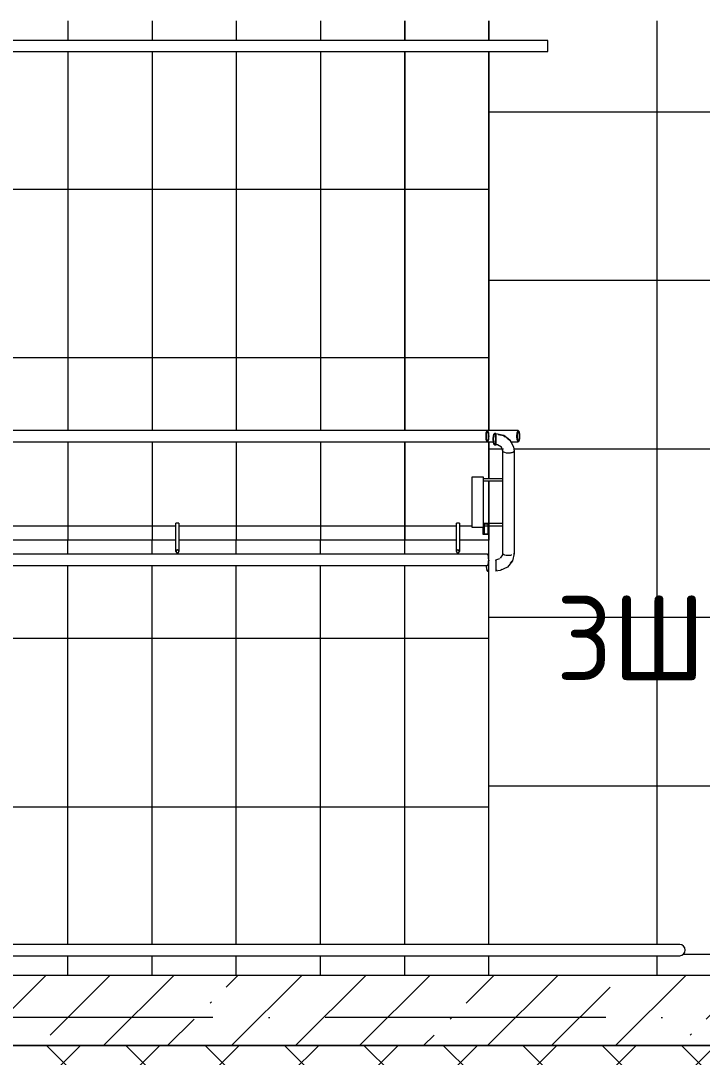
# Model space of a CAD drawing. Header units: millimetres. Extents: x -6467 to 106027, y -7090 to 195095.
# Drawn here: x 85832 to 88261, y -1961 to 1731 of the extents above; entities that cross this region are included whole.
import ezdxf

# ---------------------------------------------------------------- set-up
doc = ezdxf.new("R2010")
doc.units = ezdxf.units.MM
doc.linetypes.add('50_200_ШТРИХ_1Т_ш5_п1_п1_', pattern=[1400, 1000, -200, 0, -200])
for name, color, linetype, lineweight in [('A-WALL', 7, 'Continuous', 5), ('A-WALL-FNSH-1', 7, 'Continuous', 5), ('A-WALL-IDEN', 7, 'Continuous', 9), ('Ограждение', 7, 'Continuous', 9), ('Ограждение-1', 7, 'Continuous', 20)]:
    doc.layers.add(name, color=color, linetype=linetype, lineweight=lineweight)
for name, color, linetype, lineweight, true_color in [('S-STRS-1', 7, 'Continuous', 9, 0xaaaaaa), ('S-STRS-2', 7, 'Continuous', 5, 0xbfbfbf), ('Оси-3', 7, '50_200_ШТРИХ_1Т_ш5_п1_п1_', 9, 0xaaaaaa)]:
    doc.layers.add(name, color=color, linetype=linetype, lineweight=lineweight, true_color=true_color)
doc.styles.add('GOST Common', font='', dxfattribs={"height": 300})
doc.styles.get('GOST Common').set_extended_font_data('GOST Common')
pattern_1 = [(0, (87500, -1668.96), (0, 600), []), (90, (87500, -1668.96), (-600, 4e-14), [])]
pattern_2 = [(180, (83600, 1731.04), (7e-14, -600), []), (270, (83600, 1731.04), (600, 4e-14), [])]

# ---------------------------------------------------------------- blocks, each defined once
blk = doc.blocks.new('О_Элемент поручня_Маршевый_Труба_ГОСТ 8732-78 - О_Элемент поручня_Маршевый_Труба_ГОСТ 8732-78-V117-АИ_План этажа Радиаторы_2')
at = {"layer": 'Ограждение'}
for p, q in [((-13.2, 0), (-3902.6, 0)), ((-3902.6, -40), (-13.2, -40))]:
    blk.add_line(p, q, dxfattribs=at)
at = {"layer": 'Ограждение', "flags": 128}
for points in [[(-3907.3, -20), (-3907.2, -15.5), (-3906.9, -11.3), (-3906.3, -7.5), (-3905.6, -4.4), (-3904.7, -2), (-3903.7, -0.5), (-3902.6, 0)], [(-3902.6, -40), (-3903.7, -39.5), (-3904.7, -38), (-3905.6, -35.6), (-3906.3, -32.5), (-3906.9, -28.7), (-3907.2, -24.5), (-3907.3, -20)], [(-3901.1, -2.7), (-3902.1, -1.6), (-3903.1, -1.6), (-3904.2, -2.7), (-3905.1, -4.8), (-3905.9, -7.7), (-3906.5, -11.4), (-3906.9, -15.6), (-3907, -20)], [(-3907, -20), (-3906.9, -24.4), (-3906.5, -28.6), (-3905.9, -32.3), (-3905.1, -35.2), (-3904.2, -37.3), (-3903.1, -38.4), (-3902.1, -38.4), (-3901.1, -37.3)], [(-3902.6, 0), (-3901.6, -0.5), (-3900.6, -2), (-3899.7, -4.4), (-3898.9, -7.5), (-3898.4, -11.3), (-3898, -15.5), (-3897.9, -20)], [(-3897.9, -20), (-3898, -24.5), (-3898.4, -28.7), (-3898.9, -32.5), (-3899.7, -35.6), (-3900.6, -38), (-3901.6, -39.5), (-3902.6, -40)], [(-3898.2, -20), (-3898.4, -15.6), (-3898.7, -11.4), (-3899.3, -7.7), (-3900.1, -4.8)], [(-3900.1, -35.2), (-3899.3, -32.3), (-3898.7, -28.6), (-3898.4, -24.4), (-3898.2, -20)], [(-8.4, -20), (-8.6, -15.5), (-8.9, -11.3), (-9.5, -7.5), (-10.2, -4.4), (-11.1, -2), (-12.1, -0.5), (-13.2, 0)], [(-13.2, -40), (-12.1, -39.5), (-11.1, -38), (-10.2, -35.6), (-9.5, -32.5), (-8.9, -28.7), (-8.6, -24.5), (-8.4, -20)]]:
    blk.add_lwpolyline(points, dxfattribs=at)
blk = doc.blocks.new('О_Элемент поручня_Пристенный_Двухуровневый_Труба_ГОСТ 87321 - О_Элемент поручня_Пристенный_Двухуровневый_Труба_ГОСТ 8732-78 2-20512541-АИ_План этажа Радиаторы_2')
at = {"layer": 'Ограждение'}
for p, q in [((280, 40), (-4640, 40)), ((-4640, 0), (280, 0))]:
    blk.add_line(p, q, dxfattribs=at)
for centre, start, end in [((-4640, 20), 90, 270), ((280, 20), 270, 90)]:
    blk.add_arc(centre, 20, start, end, dxfattribs=at)
blk = doc.blocks.new('О_Элемент ограждения_Обод_Труба_ГОСТ 8645-68 - О_Элемент ограждения_Обод_Труба_ГОСТ 8645-68-V158-АИ_План этажа Радиаторы_2')
at = {"layer": 'Ограждение-1'}
for p, q in [((-20, 20), (0, 20)), ((-20, -20), (-20, 5)), ((-17, 17), (-17, -17)), ((-3, 17), (-17, 17)), ((-3, -17), (-3, 17)), ((0, 20), (0, -20)), ((0, -20), (-20, -20)), ((-17, -17), (-3, -17))]:
    blk.add_line(p, q, dxfattribs=at)
blk = doc.blocks.new('О_Кронштейн_Форма Г_Круг_ГОСТ 2590-2006 - О_Кронштейн_Форма Г_Круг_ГОСТ 2590-2006-18996168-АИ_План этажа Радиаторы_2')
at = {"layer": 'Ограждение'}
for p, q in [((7755, 57221), (7755, 57296)), ((7765, 57296), (7765, 57221)), ((7755, 57221), (7760, 57221)), ((7760, 57221), (7765, 57221))]:
    blk.add_line(p, q, dxfattribs=at)
at = {"layer": 'Ограждение', "flags": 128}
for points in [[(7755, 57296), (7755, 57312.4), (7755, 57320.8), (7755, 57321)], [(7765, 57321), (7765, 57314.9), (7765, 57299.6), (7765, 57296)]]:
    blk.add_lwpolyline(points, dxfattribs=at)
at = {"layer": 'Ограждение'}
for start, end in [(90, 270), (270, 90)]:
    blk.add_arc((7760, 57321), 5, start, end, dxfattribs=at)
blk = doc.blocks.new('О_Кронштейн_Форма Г_Круг_ГОСТ 2590-2006 - О_Кронштейн_Форма Г_Круг_ГОСТ 2590-2006-V98-АИ_План этажа Радиаторы_2')
at = {"layer": 'Ограждение'}
for p, q in [((7755, 57221), (7755, 57296)), ((7765, 57296), (7765, 57221)), ((7755, 57221), (7755.2, 57221)), ((7764.8, 57221), (7765, 57221))]:
    blk.add_line(p, q, dxfattribs=at)
at = {"layer": 'Ограждение', "flags": 128}
for points in [[(7755, 57296), (7755, 57312.4), (7755, 57320.8), (7755, 57321)], [(7765, 57321), (7765, 57314.9), (7765, 57299.6), (7765, 57296)]]:
    blk.add_lwpolyline(points, dxfattribs=at)
at = {"layer": 'Ограждение'}
for start, end in [(135, 225), (300, 315), (345, 30)]:
    blk.add_arc((7760, 57321), 5, start, end, dxfattribs=at)
blk = doc.blocks.new('О_Кронштейн_Форма Г_Круг_ГОСТ 25901 - О_Кронштейн_Форма Г_Круг_ГОСТ 2590-2006 2-25607096-АИ_План этажа Радиаторы_2')
at = {"layer": 'Ограждение'}
for p, q in [((11530, 57211), (11595, 57211)), ((11595, 57201), (11530, 57201)), ((11595, 57211), (11600, 57211)), ((11598.5, 57201), (11595, 57201))]:
    blk.add_line(p, q, dxfattribs=at)
blk = doc.blocks.new('О_Кронштейн_Форма Г_Круг_ГОСТ 25901 - О_Кронштейн_Форма Г_Круг_ГОСТ 2590-2006 2-V160-АИ_План этажа Радиаторы_2')
at = {"layer": 'Ограждение'}
for p, q in [((87497, -68.9), (87483, -68.9)), ((87500, -58.9), (87545, -58.9)), ((87545, -68.9), (87500, -68.9)), ((87545, -58.9), (87550.2, -58.9)), ((87548.5, -68.9), (87545, -68.9))]:
    blk.add_line(p, q, dxfattribs=at)
blk = doc.blocks.new('О_Элемент ограждения_Обод_Труба_ГОСТ 1 - О_Элемент ограждения_Обод_Труба_ГОСТ 8645-68 2-V123-АИ_План этажа Радиаторы_2')
at = {"layer": 'Ограждение'}
for p, q in [((-180, 20), (0, 20)), ((-180, -20), (-180, 20)), ((0, 20), (0, -20)), ((0, -20), (-180, -20))]:
    blk.add_line(p, q, dxfattribs=at)
blk = doc.blocks.new('О_Элемент поручня_Маршевый_Труба_ГОСТ 1 - О_Элемент поручня_Маршевый_Труба_ГОСТ 8732-78 2-26200873-АИ_План этажа Радиаторы_2')
at = {"layer": 'Ограждение'}
for p, q in [((-371.3, 40), (-6.4, 40)), ((-6.4, 0), (-371.3, 0))]:
    blk.add_line(p, q, dxfattribs=at)
for centre, start_param, end_param in [((-371.3, 20), 0, 0.261799), ((-371.3, 20), 5.834386, 6.283185), ((-6.4, 20), 5.834386, 6.283185), ((-371.3, 20), 2.917193, 3.141593), ((-371.3, 20), 3.141593, 4.712389), ((-371.3, 20), 4.712389, 5.385587), ((-6.4, 20), 3.141593, 4.712389), ((-6.4, 20), 5.239328, 5.385587), ((-6.4, 20), 4.975125, 5.161188), ((-6.4, 20), 4.712389, 4.936788)]:
    blk.add_ellipse(centre, major_axis=(0, 20), ratio=0.322266, start_param=start_param, end_param=end_param, dxfattribs=at)
blk = doc.blocks.new('О_Элемент поручня_Загиб_Труба_ГОСТ 1 - О_Элемент поручня_Загиб_Труба_ГОСТ 8732-78 2-V161-АИ_План этажа Радиаторы_2')
at = {"layer": 'Ограждение'}
for p, q in [((87525, -189), (87539.3, -184.3)), ((87525, -189), (87525, -191)), ((87525, -190.1), (87525, -215.4)), ((87525, -191.5), (87525, -190.5)), ((87525, -215.4), (87525, -229)), ((87581.3, -194), (87575.8, -200.6)), ((87529.3, -227), (87525, -227.5)), ((87525, -227.5), (87525, -227.1)), ((87546.4, -222.7), (87543.3, -224.1))]:
    blk.add_line(p, q, dxfattribs=at)
at = {"layer": 'Ограждение', "flags": 128}
for points in [[(87590, -166.4), (87583.8, -193.2), (87566.3, -214.7), (87540.9, -227.1), (87525, -229)], [(87541.2, -183.4), (87549.5, -171), (87550, -166.4)]]:
    blk.add_lwpolyline(points, dxfattribs=at)
at = {"layer": 'Ограждение'}
blk.add_ellipse((87570, -166.4), major_axis=(-20, 0), ratio=0.322266, start_param=0, end_param=1.570796, dxfattribs=at)
blk = doc.blocks.new('О_Элемент поручня_Загиб_Труба_ГОСТ 1 - О_Элемент поручня_Загиб_Труба_ГОСТ 8732-78 2-V108-АИ_План этажа Радиаторы_2')
at = {"layer": 'Ограждение'}
for p, q in [((11575, 57371), (11575, 57370)), ((11575, 57370), (11575, 57344.6)), ((11575, 57344.6), (11575, 57339.9)), ((11575, 57339.9), (11575, 57336)), ((11575, 57336), (11575, 57331.1)), ((11575, 57333.6), (11575, 57335.7)), ((11575, 57332.6), (11575, 57332.6))]:
    blk.add_line(p, q, dxfattribs=at)
at = {"layer": 'Ограждение', "flags": 128}
for points in [[(11575, 57371.1), (11602.9, 57365), (11625.3, 57348.2), (11638, 57323.7), (11640, 57308.5)], [(11583, 57367.8), (11602.5, 57363.5), (11607.8, 57359.5)], [(11615.2, 57353.8), (11624.5, 57346.7), (11626.6, 57342.6)], [(11600, 57308.5), (11594.5, 57322.6), (11580.3, 57330.6), (11575, 57331.1)]]:
    blk.add_lwpolyline(points, dxfattribs=at)
at = {"layer": 'Ограждение'}
for start_param, end_param in [(2.879793, 3.141593), (3.141593, 4.712389), (5.295991, 5.449522), (5.546052, 5.759587), (0, 0.261799)]:
    blk.add_ellipse((11620, 57308.5), major_axis=(20, 0), ratio=0.322266, start_param=start_param, end_param=end_param, dxfattribs=at)
blk = doc.blocks.new('О_Элемент поручня_Площадочный_Одноуровневый_ГОСТ 1 - О_Элемент поручня_Площадочный_Одноуровневый_ГОСТ 8732-78 2-26200875-АИ_План этажа Радиаторы_2')
at = {"layer": 'Ограждение'}
for p, q in [((4.7, 40), (0, 40)), ((0, 40), (0, 39.3)), ((0, 36), (0, 37.9)), ((0, 36), (0, 37.9)), ((0, 13.2), (0, 10)), ((0, 0.7), (0, 0)), ((0, 0), (4.7, 0))]:
    blk.add_line(p, q, dxfattribs=at)
at = {"layer": 'Ограждение', "flags": 128}
for points in [[(0, 20), (0.1, 24.5), (0.5, 28.7), (1, 32.5), (1.8, 35.6), (2.7, 38), (3.7, 39.5), (4.7, 40)], [(9.1, 20), (9, 24.4), (8.6, 28.6), (8, 32.3), (7.2, 35.2), (6.3, 37.3), (5.2, 38.4), (4.2, 38.4), (3.2, 37.3), (2.2, 35.2), (1.5, 32.3), (0.9, 28.6), (0.5, 24.4), (0.4, 20)], [(4.7, 40), (5.8, 39.5), (6.8, 38), (7.7, 35.6), (8.4, 32.5), (9, 28.7), (9.3, 24.5), (9.4, 20)], [(4.7, 0), (3.7, 0.5), (2.7, 2), (1.8, 4.4), (1, 7.5), (0.5, 11.3), (0.1, 15.5), (0, 20)], [(0.4, 20), (0.5, 15.6), (0.9, 11.4), (1.5, 7.7), (2.2, 4.8), (3.2, 2.7), (4.2, 1.6), (5.2, 1.6), (6.3, 2.7), (7.2, 4.8), (8, 7.7), (8.6, 11.4), (9, 15.6), (9.1, 20)], [(9.4, 20), (9.3, 15.5), (9, 11.3), (8.4, 7.5), (7.7, 4.4), (6.8, 2), (5.8, 0.5), (4.7, 0)]]:
    blk.add_lwpolyline(points, dxfattribs=at)
blk = doc.blocks.new('О_Элемент поручня_Площадочный_Одноуровневый_ГОСТ 1 - О_Элемент поручня_Площадочный_Одноуровневый_ГОСТ 8732-78 2-V162-АИ_План этажа Радиаторы_2')
at = {"layer": 'Ограждение'}
for p, q in [((9.4, 37.3), (9.4, 40)), ((9.4, 20), (9.4, 40)), ((9.4, 38.5), (9.4, 36)), ((4.7, 0), (9.4, 0)), ((9.4, 5.9), (9.4, 20)), ((9.4, 0), (9.4, 4.9)), ((9.4, 2.1), (9.4, 1.5)), ((9.4, 0), (9.4, 2))]:
    blk.add_line(p, q, dxfattribs=at)
at = {"layer": 'Ограждение', "flags": 128}
for points in [[(0, 20), (0.1, 15.5), (0.5, 11.3), (1, 7.5), (1.8, 4.4), (2.7, 2), (3.7, 0.5), (4.7, 0)], [(6.3, 2.7), (5.2, 1.6), (4.2, 1.6), (3.2, 2.7)], [(4.7, 0), (5.8, 0.5), (6.8, 2)]]:
    blk.add_lwpolyline(points, dxfattribs=at)
blk = doc.blocks.new('О_Элемент поручня_выступ_Загиб слева_Труба_ГОСТ 8732-78 - О_Элемент поручня_выступ_Загиб слева_Труба_ГОСТ 8732-78-26129879-АИ_План этажа Радиаторы_2')
at = {"layer": 'Ограждение'}
for p, q in [((-295, 0), (-300, 0)), ((-4277.7, 0), (-4304.7, 0)), ((-4194.7, 0), (-4216.6, 0)), ((-4304.7, -40), (-4194.7, -40)), ((-300, -40), (-297.5, -40))]:
    blk.add_line(p, q, dxfattribs=at)
at = {"layer": 'Ограждение', "flags": 128}
for points in [[(-4309.4, -20), (-4309.3, -15.5), (-4309, -11.3), (-4308.4, -7.5), (-4307.7, -4.4), (-4306.8, -2), (-4305.8, -0.5), (-4304.7, 0)], [(-4304.7, -40), (-4305.8, -39.5), (-4306.8, -38), (-4307.7, -35.6), (-4308.4, -32.5), (-4309, -28.7), (-4309.3, -24.5), (-4309.4, -20)], [(-4303.2, -2.7), (-4304.2, -1.6), (-4305.2, -1.6), (-4306.3, -2.7), (-4307.2, -4.8), (-4308, -7.7), (-4308.6, -11.4), (-4309, -15.6), (-4309.1, -20)], [(-4309.1, -20), (-4309, -24.4), (-4308.6, -28.6), (-4308, -32.3), (-4307.2, -35.2), (-4306.3, -37.3), (-4305.2, -38.4), (-4304.2, -38.4), (-4303.2, -37.3)], [(-4304.7, 0), (-4303.7, -0.5), (-4302.7, -2), (-4301.8, -4.4), (-4301, -7.5), (-4300.5, -11.3), (-4300.1, -15.5), (-4300, -20)], [(-4300, -20), (-4300.1, -24.5), (-4300.5, -28.7), (-4301, -32.5), (-4301.8, -35.6), (-4302.7, -38), (-4303.7, -39.5), (-4304.7, -40)], [(-4300.4, -20), (-4300.5, -15.6), (-4300.9, -11.4), (-4301.5, -7.7), (-4302.2, -4.8)], [(-4302.2, -35.2), (-4301.5, -32.3), (-4300.9, -28.6), (-4300.5, -24.4), (-4300.4, -20)]]:
    blk.add_lwpolyline(points, dxfattribs=at)
blk = doc.blocks.new('О_Элемент поручня_Пристенный_Труба_ГОСТ 8732-78 - О_Элемент поручня_Пристенный_Труба_ГОСТ 8732-78-26131810-АИ_План этажа Радиаторы_2')
at = {"layer": 'Ограждение'}
for p, q in [((235, 40), (-3970, 40)), ((-3970, 40), (-3970, 0)), ((235, 0), (235, 40)), ((-3970, 0), (235, 0))]:
    blk.add_line(p, q, dxfattribs=at)

msp = doc.modelspace()

# ---------------------------------------------------------------- hatches: boundary and pattern name
at = {"layer": 'A-WALL'}
h = msp.add_hatch(dxfattribs=at)
h.set_pattern_fill('FP_1', color=256, style=0, pattern_type=2)
h.set_pattern_definition([(45, (0, 0), (-228.0985, 228.0985), []), (45, (228.1, 0), (-228.0985, 228.0985), [403.225, -80.645, 6.706, -73.939])])
h.paths.add_polyline_path([(87539.3, -1919), (89000, -1919), (89000, -1669), (82585, -1669), (82585, -1919), (85878.3, -1919)])
h.paths.add_polyline_path([(81615, -1919), (81615, -1669), (81405, -1669), (81405, -1919)])
h = msp.add_hatch(dxfattribs=at)
h.set_pattern_fill('FP_125', color=256, style=0, pattern_type=2)
h.set_pattern_definition([(45, (0, 0), (-141.42136, 141.42136), []), (135, (0, 0), (-141.42136, -141.42136), [])])
h.paths.add_polyline_path([(99166.3, -2019), (101250, -2019), (101250, -1919), (92065.3, -1919), (92065.3, -2019), (95844.3, -2019)])
h.paths.add_polyline_path([(90365.3, -2019), (90365.3, -1919), (82525, -1919), (82525, -2019), (90030.8, -2019)])
h.paths.add_polyline_path([(81400, -2019), (81675, -2019), (81675, -1919), (80400, -1919), (80400, -2019), (81310.6, -2019)])
h.paths.add_polyline_path([(70900, -2019), (72700, -2019), (72700, -1919), (70900, -1919)])
h.paths.add_polyline_path([(69200, -2019), (69200, -1919), (67900, -1919), (67900, -2019), (68853.1, -2019)])
h.paths.add_polyline_path([(66200, -2019), (66200, -1919), (64900, -1919), (64900, -2019), (65946.4, -2019)])
h.paths.add_polyline_path([(63039.6, -2019), (63200, -2019), (63200, -1919), (61900, -1919), (61900, -2019), (62624.4, -2019)])
h.paths.add_polyline_path([(57200, -2019), (57200, -1919), (55900, -1919), (55900, -2019), (56810.9, -2019)])
h.paths.add_polyline_path([(58900, -2019), (60200, -2019), (60200, -1919), (58900, -1919)])
h.paths.add_polyline_path([(52900, -2019), (54200, -2019), (54200, -1919), (52900, -1919)])
h.paths.add_polyline_path([(50997.4, -2019), (51200, -2019), (51200, -1919), (49900, -1919), (49900, -2019), (50166.9, -2019)])
h.paths.add_polyline_path([(46900, -2019), (48200, -2019), (48200, -1919), (46900, -1919)])
h.paths.add_polyline_path([(45183.9, -2019), (45200, -2019), (45200, -1919), (43900, -1919), (43900, -2019), (44353.4, -2019)])
h.paths.add_polyline_path([(41861.9, -2019), (42200, -2019), (42200, -1919), (40900, -1919), (40900, -2019), (41031.4, -2019)])
h.paths.add_polyline_path([(38539.9, -2019), (39200, -2019), (39200, -1919), (37600, -1919), (37600, -2019), (37709.4, -2019)])
h.paths.add_polyline_path([(34600, -2019), (35900, -2019), (35900, -1919), (34600, -1919)])
h.paths.add_polyline_path([(31895.9, -2019), (32900, -2019), (32900, -1919), (31600, -1919), (31600, -2019)])
h.paths.add_polyline_path([(29900, -2019), (29900, -1919), (28790, -1919), (28790, -2019), (29819.7, -2019)])
h.paths.add_polyline_path([(25667.2, -2019), (26900, -2019), (26900, -1919), (25600, -1919), (25600, -2019)])
h.paths.add_polyline_path([(23900, -2019), (23900, -1919), (22600, -1919), (22600, -2019), (23590.9, -2019)])
h.paths.add_polyline_path([(20268.9, -2019), (20900, -2019), (20900, -1919), (19600, -1919), (19600, -2019), (19853.7, -2019)])
h.paths.add_polyline_path([(14870.7, -2019), (14960, -2019), (14960, -1919), (13660, -1919), (13660, -2019), (14455.5, -2019)])
h.paths.add_polyline_path([(16660, -2019), (17900, -2019), (17900, -1919), (16660, -1919)])
h.paths.add_polyline_path([(12785, -2019), (12785, -1919), (7325.3, -1919), (7325.3, -2019), (12379.2, -2019)])
h.paths.add_polyline_path([(2828.5, -2019), (6450.3, -2019), (6450.3, -1919), (-2550, -1919), (-2550, -2019), (-493.5, -2019)])
at = {"layer": 'S-STRS-2'}
h = msp.add_hatch(dxfattribs=at)
h.set_pattern_fill('FP_11', color=256, style=0, pattern_type=2)
h.set_pattern_definition(pattern_2)
h.paths.add_polyline_path([(85700, -119), (86000, -119), (86000, 231), (85738.1, 231), (85761.4, 181), (85700, 181), (85700, 40)])
h.paths.add_polyline_path([(85878.3, 271), (86000, 271), (86000, 1621), (85700, 1621), (85700, 312.7), (85719.4, 271), (85761.4, 271)])
h.paths.add_polyline_path([(85750, 1661), (86000, 1661), (86000, 1731), (85700, 1731), (85700, 1661)])
h = msp.add_hatch(dxfattribs=at)
h.set_pattern_fill('FP_11', color=256, style=0, pattern_type=2)
h.set_pattern_definition(pattern_2)
h.paths.add_polyline_path([(86293.6, -119), (86300, -119), (86300, 231), (86000, 231), (86000, -119)])
h.paths.add_polyline_path([(86293.6, 271), (86300, 271), (86300, 1621), (86000, 1621), (86000, 271)])
h.paths.add_polyline_path([(86300, 1661), (86300, 1731), (86000, 1731), (86000, 1661)])
h = msp.add_hatch(dxfattribs=at)
h.set_pattern_fill('FP_11', color=256, style=0, pattern_type=2)
h.set_pattern_definition(pattern_2)
h.paths.add_polyline_path([(86394.8, -119), (86600, -119), (86600, 231), (86300, 231), (86300, -119), (86385.2, -119), (86386.5, -59), (86394.8, -59)])
h.paths.add_polyline_path([(86300, 271), (86600, 271), (86600, 1621), (86300, 1621), (86300, 359.5)])
h.paths.add_polyline_path([(86300, 1661), (86600, 1661), (86600, 1731), (86300, 1731)])
h = msp.add_hatch(dxfattribs=at)
h.set_pattern_fill('FP_11', color=256, style=0, pattern_type=2)
h.set_pattern_definition(pattern_2)
h.paths.add_polyline_path([(86708.8, -119), (86900, -119), (86900, 231), (86600, 231), (86600, -119)])
h.paths.add_polyline_path([(86900, 271), (86900, 1621), (86600, 1621), (86600, 271), (86708.8, 271)])
h.paths.add_polyline_path([(86900, 1661), (86900, 1731), (86600, 1731), (86600, 1661)])
h = msp.add_hatch(dxfattribs=at)
h.set_pattern_fill('FP_11', color=256, style=0, pattern_type=2)
h.set_pattern_definition(pattern_2)
h.paths.add_polyline_path([(86900, -119), (87200, -119), (87200, 231), (86900, 231), (86900, 40)])
h.paths.add_polyline_path([(87124.1, 271), (87200, 271), (87200, 1621), (86900, 1621), (86900, 271)])
h.paths.add_polyline_path([(87200, 1661), (87200, 1731), (86900, 1731), (86900, 1661)])
h = msp.add_hatch(dxfattribs=at)
h.set_pattern_fill('FP_11', color=256, style=0, pattern_type=2)
h.set_pattern_definition(pattern_2)
h.paths.add_polyline_path([(87200, -119), (87385.2, -119), (87386.5, -59), (87394.8, -59), (87394.8, -119), (87500, -119), (87500, -99), (87480, -98.3), (87480, -73.9), (87440, -73.9), (87440, 106.1), (87480, 106.1), (87480, 100.9), (87500, 100.9), (87498.5, 231), (87200, 231), (87200, 40)])
h.paths.add_polyline_path([(87483, -96), (87497, -96), (87497, -68.8), (87483, -68.8), (87483, -82)])
h.paths.add_polyline_path([(87480, -59), (87500, -59), (87500, 91.2), (87480, 91.2), (87480, 40)])
h.paths.add_polyline_path([(87490.1, 271), (87500, 271), (87500, 1621), (87200, 1621), (87200, 271), (87331.7, 271)])
h.paths.add_polyline_path([(87200, 1661), (87500, 1661), (87500, 1731), (87200, 1731)])
h = msp.add_hatch(dxfattribs=at)
h.set_pattern_fill('FP_9', color=256, style=0, pattern_type=2)
h.set_pattern_definition([(180, (87500, 806.04), (7e-14, -600), []), (270, (87500, 806.04), (600, 4e-14), [])])
h.paths.add_polyline_path([(87561.9, -215.8), (87561.6, -217.8), (87561.6, -216.1)])
h.paths.add_polyline_path([(87539.3, -1669), (88720, -1669), (88720, -1419), (89000, -1419), (89000, 1731), (87500, 1731), (87500, 1661), (87710, 1661), (87710, 1621), (87500, 1621), (87500, 271), (87605.7, 268.9), (87608, 263.3), (87608.9, 246.3), (87605.6, 233), (87600.5, 231), (87578.5, 229.9), (87586, 214.1), (87589.3, 197.1), (87590, 192.1), (87587.7, -178.9), (87584, -189.1), (87575.4, -201.4), (87565.9, -213.1), (87549.3, -221.9), (87537, -227.1), (87525, -226.5), (87525, -200.3), (87500, -202.2), (87500, -1559), (88185.2, -1559.6), (88197.3, -1569), (88197.3, -1586.7), (88190, -1596.3), (88180, -1599), (87500, -1599), (87500, -1669)])
h.paths.add_polyline_path([(88980.2, -1669), (89000, -1669), (89000, -1479), (88780, -1479), (88780, -1669)])
h.paths.add_polyline_path([(87500, -200.3), (87525, -198.2), (87525, -192), (87525, -190.1), (87539.6, -184.9), (87544.4, -182.3), (87544.9, -186.2), (87549.5, -179.6), (87550, -166.4), (87552.1, 204.2), (87552.1, 206.5), (87547.9, 211.5), (87542.8, 216), (87534.3, 221), (87531.3, 224), (87526.5, 225.7), (87517.2, 228), (87516.4, 231), (87500, 228.9), (87500, 100.9), (87545, 99.6), (87545, 91.2), (87500, 91.2), (87500, -59.1), (87545, -60.4), (87545, -68.8), (87500, -68.8), (87500, -199.9)])
h.paths.add_polyline_path([(87537, 221), (87534.3, 223), (87536.3, 221.5)])
h = msp.add_hatch(dxfattribs=at)
h.set_pattern_fill('FP_10', color=256, style=0, pattern_type=2)
h.set_pattern_definition(pattern_1)
h.paths.add_polyline_path([(86000, -1669), (86000, -1599), (85700, -1599), (85700, -1669), (85878.3, -1669)])
h.paths.add_polyline_path([(85700, -1559), (86000, -1559), (86000, -209), (85700, -209), (85700, -312)])
h.paths.add_polyline_path([(86000, -169), (86000, -119), (85700, -119), (85700, -169), (85878.3, -169)])
h = msp.add_hatch(dxfattribs=at)
h.set_pattern_fill('FP_10', color=256, style=0, pattern_type=2)
h.set_pattern_definition(pattern_1)
h.paths.add_polyline_path([(86000, -1669), (86300, -1669), (86300, -1599), (86000, -1599)])
h.paths.add_polyline_path([(86300, -1559), (86300, -209), (86000, -209), (86000, -1559)])
h.paths.add_polyline_path([(86300, -169), (86300, -119), (86000, -119), (86000, -169), (86293.6, -169)])
h = msp.add_hatch(dxfattribs=at)
h.set_pattern_fill('FP_10', color=256, style=0, pattern_type=2)
h.set_pattern_definition(pattern_1)
h.paths.add_polyline_path([(86600, -1669), (86600, -1599), (86300, -1599), (86300, -1669)])
h.paths.add_polyline_path([(86600, -1559), (86600, -209), (86300, -209), (86300, -1559)])
h.paths.add_polyline_path([(86390, -169), (86600, -169), (86600, -119), (86394.8, -119), (86393.5, -134), (86385.2, -134), (86385.2, -119), (86300, -119), (86300, -169), (86389.8, -169)])
h.paths.add_polyline_path([(86390, -164), (86386.5, -160.8), (86386.5, -156.7), (86392.5, -154.6), (86392.1, -163.1), (86391.3, -163.4)])
h.paths.add_polyline_path([(86395, -149.2), (86385.7, -145.2), (86387.5, -143), (86394.3, -144.8), (86394.8, -148.3)])
h = msp.add_hatch(dxfattribs=at)
h.set_pattern_fill('FP_10', color=256, style=0, pattern_type=2)
h.set_pattern_definition(pattern_1)
h.paths.add_polyline_path([(86600, -1669), (86900, -1669), (86900, -1599), (86600, -1599)])
h.paths.add_polyline_path([(86600, -1559), (86900, -1559), (86900, -209), (86600, -209), (86600, -312)])
h.paths.add_polyline_path([(86900, -169), (86900, -119), (86600, -119), (86600, -169), (86708.8, -169)])
h = msp.add_hatch(dxfattribs=at)
h.set_pattern_fill('FP_10', color=256, style=0, pattern_type=2)
h.set_pattern_definition(pattern_1)
h.paths.add_polyline_path([(87200, -1669), (87200, -1599), (86900, -1599), (86900, -1669)])
h.paths.add_polyline_path([(86900, -1559), (87200, -1559), (87200, -209), (86900, -209), (86900, -312)])
h.paths.add_polyline_path([(87200, -169), (87200, -119), (86900, -119), (86900, -169), (87124.1, -169)])
h = msp.add_hatch(dxfattribs=at)
h.set_pattern_fill('FP_10', color=256, style=0, pattern_type=2)
h.set_pattern_definition(pattern_1)
h.paths.add_polyline_path([(87200, -1669), (87500, -1669), (87500, -1599), (87200, -1599)])
h.paths.add_polyline_path([(87500, -1559), (87500, -119), (87394.8, -119), (87393.5, -134), (87385.2, -134), (87385.2, -119), (87200, -119), (87200, -169), (87496.8, -170.9), (87499, -180.3), (87500, -219), (87500, -226.3), (87492, -223.1), (87490.5, -209), (87200, -209), (87200, -1559)])
h.paths.add_polyline_path([(87390, -164), (87387.5, -163.3), (87385.2, -157.7), (87392.5, -154.6), (87392.5, -162.9)])
h.paths.add_polyline_path([(87395, -149.2), (87385.2, -148.3), (87386, -143.1), (87394, -143.1)])

# ---------------------------------------------------------------- linework, layer by layer
at = {"layer": 'A-WALL'}
for p, q in [((89000, -1669), (82585, -1669)), ((82585, -1919), (89000, -1919))]:
    msp.add_line(p, q, dxfattribs=at)
at = {"layer": 'A-WALL-FNSH-1'}
msp.add_line((89000, -1919), (82525, -1919), dxfattribs=at)
at = {"layer": 'S-STRS-1'}
for p, q in [((86000, 1731), (86000, 1661)), ((86000, 1731), (86000, 1661)), ((86300, 1731), (86300, 1661)), ((86300, 1731), (86300, 1661)), ((86600, 1731), (86600, 1661)), ((86600, 1731), (86600, 1661)), ((86900, 1731), (86900, 1661)), ((86900, 1731), (86900, 1661)), ((87200, 1731), (87200, 1661)), ((87200, 1731), (87200, 1661)), ((87500, 1731), (87500, 1661)), ((87500, 1731), (87500, 1661)), ((86000, 1621), (86000, 270.5)), ((86000, 1621), (86000, 270.5)), ((86300, 1621), (86300, 270.5)), ((86300, 1621), (86300, 270.5)), ((86600, 1621), (86600, 270.5)), ((86600, 1621), (86600, 270.5)), ((86900, 1621), (86900, 270.5)), ((86900, 1621), (86900, 270.5)), ((87200, 1621), (87200, 270.5)), ((87200, 1621), (87200, 270.5)), ((87500, 1621), (87500, 271)), ((87500, 1621), (87500, 271)), ((86000, 231.5), (86000, -119)), ((86000, 231.5), (86000, -119)), ((86300, 231.6), (86300, -119)), ((86300, 231.6), (86300, -119)), ((86600, 231.6), (86600, -119)), ((86600, 231.6), (86600, -119)), ((86900, 231.6), (86900, -119)), ((86900, 231.6), (86900, -119)), ((87200, 231.6), (87200, -119)), ((87200, 231.6), (87200, -119)), ((87500, 231), (87500, 100.4)), ((87500, 231), (87500, 100.4)), ((87500, 92), (87500, -59)), ((87500, 92), (87500, -59)), ((87500, -99), (87500, -119)), ((87500, -99), (87500, -119)), ((86000, -119), (85700, -119)), ((86300, -119), (86000, -119)), ((86000, -169.5), (86000, -119)), ((86000, -169.5), (86000, -119)), ((86385.8, -119), (86300, -119)), ((86300, -169.5), (86300, -119)), ((86300, -169.5), (86300, -119)), ((86600, -119), (86394.3, -119)), ((86900, -119), (86600, -119)), ((86600, -169.5), (86600, -119)), ((86600, -169.5), (86600, -119)), ((87200, -119), (86900, -119)), ((86900, -169.5), (86900, -119)), ((86900, -169.5), (86900, -119)), ((87385.8, -119), (87200, -119)), ((87200, -169.5), (87200, -119)), ((87200, -169.5), (87200, -119)), ((87500, -119), (87394.3, -119)), ((87500, -193.4), (87500, -119)), ((87500, -193.4), (87500, -119)), ((86000, -1559), (86000, -208.5)), ((86000, -1559), (86000, -208.5)), ((86300, -1559), (86300, -208.5)), ((86300, -1559), (86300, -208.5)), ((86600, -1559), (86600, -208.5)), ((86600, -1559), (86600, -208.5)), ((86900, -1559), (86900, -208.5)), ((86900, -1559), (86900, -208.5)), ((87200, -1559), (87200, -208.5)), ((87200, -1559), (87200, -208.5)), ((87500, -1559), (87500, -226.3)), ((87500, -1559), (87500, -226.3)), ((86000, -1669), (86000, -1599)), ((86000, -1669), (86000, -1599)), ((86300, -1669), (86300, -1599)), ((86300, -1669), (86300, -1599)), ((86600, -1669), (86600, -1599)), ((86600, -1669), (86600, -1599)), ((86900, -1669), (86900, -1599)), ((86900, -1669), (86900, -1599)), ((87200, -1669), (87200, -1599)), ((87200, -1669), (87200, -1599)), ((87500, -1669), (87500, -1599)), ((87500, -1669), (87500, -1599))]:
    msp.add_line(p, q, dxfattribs=at)
at = {"layer": 'Оси-3'}
msp.add_line((104718, -1819), (-5267.3, -1819), dxfattribs=at)

# ---------------------------------------------------------------- block references
at = {"layer": 'Ограждение'}
for name, p, rotation in [('О_Элемент поручня_Пристенный_Труба_ГОСТ 8732-78 - О_Элемент поручня_Пристенный_Труба_ГОСТ 8732-78-26131810-АИ_План этажа Радиаторы_2', (83740, 1661), 180), ('О_Элемент поручня_выступ_Загиб слева_Труба_ГОСТ 8732-78 - О_Элемент поручня_выступ_Загиб слева_Труба_ГОСТ 8732-78-26129879-АИ_План этажа Радиаторы_2', (83300, 231), 180), ('О_Элемент поручня_Маршевый_Труба_ГОСТ 8732-78 - О_Элемент поручня_Маршевый_Труба_ГОСТ 8732-78-V117-АИ_План этажа Радиаторы_2', (83592.1, 231), 180), ('О_Элемент поручня_Площадочный_Одноуровневый_ГОСТ 1 - О_Элемент поручня_Площадочный_Одноуровневый_ГОСТ 8732-78 2-26200875-АИ_План этажа Радиаторы_2', (87525, 261.1), 180), ('О_Элемент поручня_Маршевый_Труба_ГОСТ 1 - О_Элемент поручня_Маршевый_Труба_ГОСТ 8732-78 2-26200873-АИ_План этажа Радиаторы_2', (87550, -172.8), 269.9999999999999), ('О_Элемент ограждения_Обод_Труба_ГОСТ 1 - О_Элемент ограждения_Обод_Труба_ГОСТ 8645-68 2-V123-АИ_План этажа Радиаторы_2', (87460, -73.9), 269.9999999999999), ('О_Кронштейн_Форма Г_Круг_ГОСТ 2590-2006 - О_Кронштейн_Форма Г_Круг_ГОСТ 2590-2006-18996168-АИ_План этажа Радиаторы_2', (94150, 57162.1), 180), ('О_Кронштейн_Форма Г_Круг_ГОСТ 2590-2006 - О_Кронштейн_Форма Г_Круг_ГОСТ 2590-2006-V98-АИ_План этажа Радиаторы_2', (94150, 57162.1), 180), ('О_Кронштейн_Форма Г_Круг_ГОСТ 2590-2006 - О_Кронштейн_Форма Г_Круг_ГОСТ 2590-2006-18996168-АИ_План этажа Радиаторы_2', (95150, 57162.1), 180)]:
    msp.add_blockref(name, p, dxfattribs=dict(at, rotation=rotation))
for name, p in [('О_Элемент поручня_Загиб_Труба_ГОСТ 1 - О_Элемент поручня_Загиб_Труба_ГОСТ 8732-78 2-V108-АИ_План этажа Радиаторы_2', (75950, -57110)), ('О_Кронштейн_Форма Г_Круг_ГОСТ 25901 - О_Кронштейн_Форма Г_Круг_ГОСТ 2590-2006 2-25607096-АИ_План этажа Радиаторы_2', (75950, -57110)), ('О_Элемент ограждения_Обод_Труба_ГОСТ 8645-68 - О_Элемент ограждения_Обод_Труба_ГОСТ 8645-68-V158-АИ_План этажа Радиаторы_2', (87500, -79)), ('О_Кронштейн_Форма Г_Круг_ГОСТ 25901 - О_Кронштейн_Форма Г_Круг_ГОСТ 2590-2006 2-V160-АИ_План этажа Радиаторы_2', (0, 0)), ('О_Элемент поручня_Маршевый_Труба_ГОСТ 8732-78 - О_Элемент поручня_Маршевый_Труба_ГОСТ 8732-78-V117-АИ_План этажа Радиаторы_2', (87507.9, -169)), ('О_Элемент поручня_Загиб_Труба_ГОСТ 1 - О_Элемент поручня_Загиб_Труба_ГОСТ 8732-78 2-V161-АИ_План этажа Радиаторы_2', (0, 0)), ('О_Элемент поручня_Площадочный_Одноуровневый_ГОСТ 1 - О_Элемент поручня_Площадочный_Одноуровневый_ГОСТ 8732-78 2-V162-АИ_План этажа Радиаторы_2', (87490.6, -229)), ('О_Элемент поручня_Пристенный_Двухуровневый_Труба_ГОСТ 87321 - О_Элемент поручня_Пристенный_Двухуровневый_Труба_ГОСТ 8732-78 2-20512541-АИ_План этажа Радиаторы_2', (87900, -1599))]:
    msp.add_blockref(name, p, dxfattribs=at)

# ---------------------------------------------------------------- texts
at = {"layer": 'A-WALL-IDEN', "insert": (88314.3, -317.7), "char_height": 300, "width": 1190, "attachment_point": 2, "line_spacing_factor": 1.022766, "style": 'GOST Common'}
msp.add_mtext('\\pxqc,t0.26667,0.53333,0.8,1.06667,1.33333,1.6,1.86667,2.13333,2.4,2.66667,2.93333,3.2,3.46667,3.73333,4,4.26667,4.53333,4.8,5.06667,5.33333,5.6,5.86667,6.13333,6.4,6.66667,6.93333,7.2,7.46667,7.73333,8,8.26667,8.53333;{ЗШ-2.1}', dxfattribs=at)

doc.saveas('drawing.dxf')
